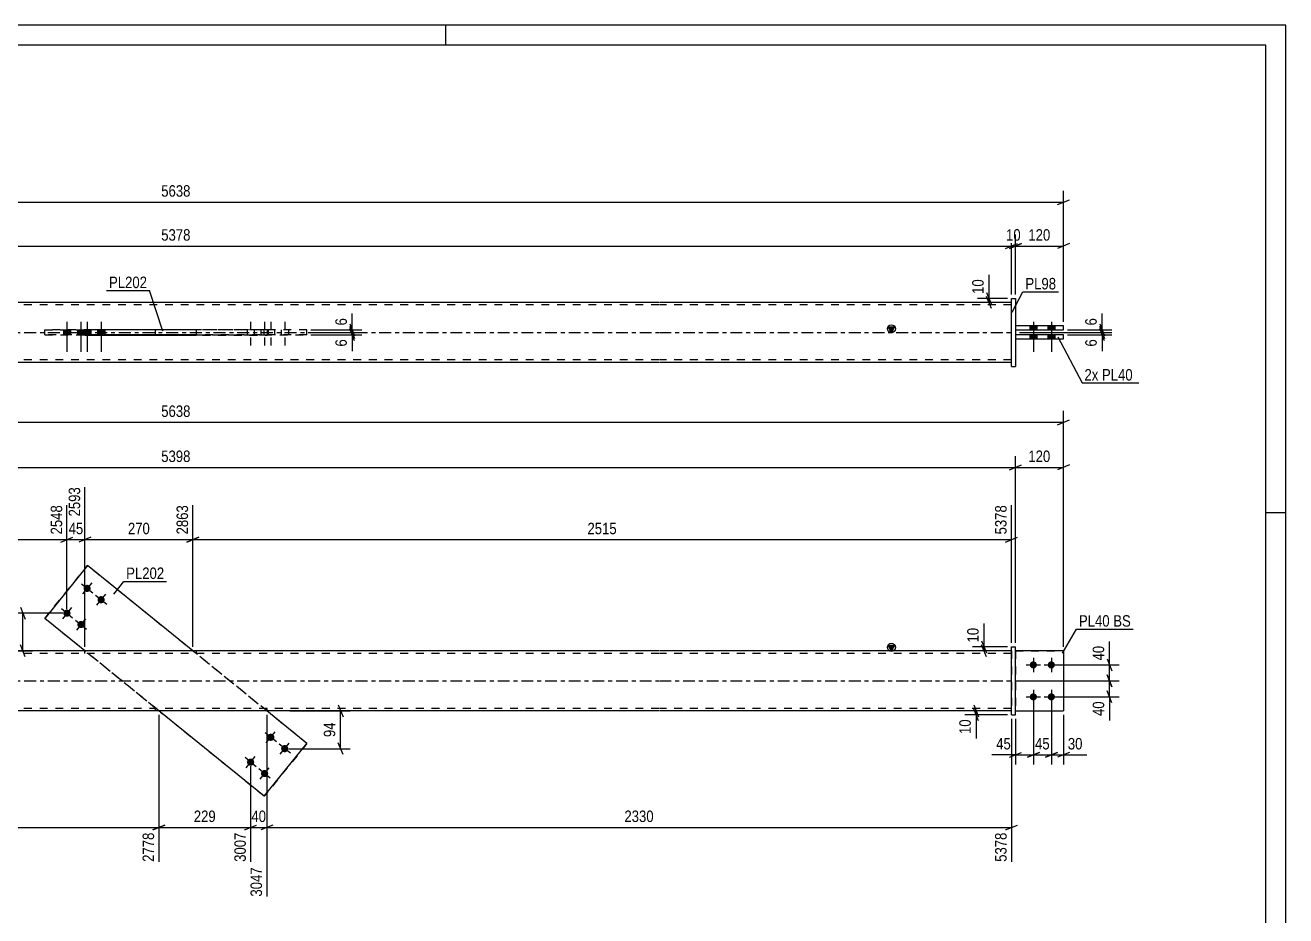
# Model space of a CAD drawing. Header units: millimetres. Extents: x 0 to 594, y 0 to 420.
# Drawn here: x 278.8 to 594, y 197.2 to 420 of the extents above; entities that cross this region are included whole.
import ezdxf

# ---------------------------------------------------------------- set-up
doc = ezdxf.new("R2010")
doc.units = ezdxf.units.MM
doc.linetypes.add('DXK_LINE_DOT2', pattern=[3.9198, 1.9599, -1.9599])
doc.linetypes.add('DXK_LINE_DOT3', pattern=[5.9187, 2.979, -0.9799, 0.9799, -0.9799])
doc.styles.add('Arial Narrow', font='ARIALN.TTF', dxfattribs={"height": 0.2})

# ---------------------------------------------------------------- blocks, each defined once
blk = doc.blocks.new('Unknown-580610934-1130')
at = {"color": 5, "linetype": 'Continuous'}
for p, q in [((594, 420), (0, 420)), ((384, 415), (384, 420)), ((594, 0), (594, 420)), ((589, 415), (5, 415)), ((589, 5), (589, 415)), ((594, 298), (589, 298))]:
    blk.add_line(p, q, dxfattribs=at)
blk = doc.blocks.new('Part-580610934-1695 - 1673')
at = {"color": 2, "linetype": 'Continuous'}
for p, q in [((538.39, 263.45), (526.39, 263.45)), ((538.39, 263.45), (538.39, 263.45)), ((538.39, 263.45), (538.39, 248.45)), ((526.39, 248.45), (538.39, 248.45))]:
    blk.add_line(p, q, dxfattribs=at)
at = {"color": 7, "linetype": 'DXK_LINE_DOT2'}
for p, q in [((526.39, 263.45), (538.39, 263.45)), ((526.39, 263.45), (526.39, 263.45)), ((526.39, 263.45), (526.39, 248.45)), ((526.39, 248.45), (538.39, 248.45))]:
    blk.add_line(p, q, dxfattribs=at)
blk = doc.blocks.new('Part-580610934-1700 - 1673')
at = {"linetype": 'Continuous'}
blk.add_hatch(color=2, dxfattribs=at).paths.add_polyline_path([(495.39, 263.45), (494.59, 264.85), (496.19, 264.85)])
at = {"color": 2, "linetype": 'Continuous'}
for p, q in [((495.39, 263.45), (494.59, 264.85)), ((494.59, 264.85), (496.19, 264.85)), ((496.19, 264.85), (495.39, 263.45)), ((437.29, 263.45), (195.73, 263.45)), ((525.39, 263.45), (437.39, 263.45)), ((437.29, 248.45), (195.73, 248.45)), ((525.39, 248.45), (437.39, 248.45))]:
    blk.add_line(p, q, dxfattribs=at)
at = {"color": 7, "linetype": 'DXK_LINE_DOT2'}
for p, q in [((437.29, 262.85), (195.73, 262.85)), ((293.68, 263.45), (293.68, 262.85)), ((321.59, 263.45), (321.59, 262.85)), ((525.39, 262.85), (437.39, 262.85)), ((525.39, 263.45), (525.39, 248.45)), ((437.29, 249.05), (195.73, 249.05)), ((311.42, 248.45), (311.42, 249.05)), ((339.34, 248.45), (339.34, 249.05)), ((525.39, 249.05), (437.39, 249.05))]:
    blk.add_line(p, q, dxfattribs=at)
at = {"color": 7, "linetype": 'DXK_LINE_DOT3'}
for p, q in [((195.73, 255.95), (437.29, 255.95)), ((437.39, 255.95), (525.39, 255.95))]:
    blk.add_line(p, q, dxfattribs=at)
at = {"color": 2, "linetype": 'Continuous'}
blk.add_circle((495.39, 264.35), 1, dxfattribs=at)
blk = doc.blocks.new('Part-580610934-1685 - 1673')
at = {"color": 2, "linetype": 'Continuous'}
for p, q in [((525.39, 264.45), (526.39, 264.45)), ((525.39, 247.45), (525.39, 264.45)), ((526.39, 247.45), (526.39, 264.45)), ((525.39, 247.45), (525.39, 247.45)), ((525.39, 247.45), (526.39, 247.45))]:
    blk.add_line(p, q, dxfattribs=at)
at = {"color": 7, "linetype": 'DXK_LINE_DOT2'}
for p, q in [((525.39, 264.45), (526.39, 264.45)), ((525.39, 247.45), (526.39, 247.45))]:
    blk.add_line(p, q, dxfattribs=at)
blk = doc.blocks.new('Part-580610934-1690 - 1673')
at = {"color": 7, "linetype": 'DXK_LINE_DOT2'}
for p, q in [((526.39, 263.45), (538.39, 263.45)), ((538.39, 263.45), (526.39, 263.45)), ((526.39, 263.45), (526.39, 263.45)), ((526.39, 263.45), (526.39, 248.45)), ((538.39, 263.45), (538.39, 263.45)), ((538.39, 263.45), (538.39, 248.45)), ((526.39, 248.45), (538.39, 248.45)), ((526.39, 248.45), (538.39, 248.45))]:
    blk.add_line(p, q, dxfattribs=at)
blk = doc.blocks.new('Bolt-580610934-1706 - 1673')
at = {"linetype": 'Continuous'}
for points in [[(294.89, 279.8), (295.02, 279.67), (295.12, 279.51), (295.19, 279.34), (295.22, 279.15), (295.21, 278.96), (295.16, 278.78), (295.08, 278.61), (294.96, 278.47), (294.81, 278.35), (294.64, 278.26), (294.46, 278.21), (294.27, 278.2), (294.09, 278.23), (293.91, 278.3), (293.76, 278.4), (293.62, 278.54), (293.52, 278.7), (293.45, 278.87), (293.42, 279.06), (293.43, 279.25), (293.48, 279.43), (293.57, 279.59), (293.69, 279.74), (293.83, 279.86), (294, 279.94), (294.18, 279.99), (294.37, 280), (294.56, 279.97), (294.73, 279.91)], [(298.38, 276.97), (298.52, 276.83), (298.62, 276.68), (298.69, 276.5), (298.72, 276.31), (298.71, 276.13), (298.66, 275.94), (298.57, 275.78), (298.45, 275.63), (298.31, 275.51), (298.14, 275.43), (297.96, 275.38), (297.77, 275.37), (297.58, 275.4), (297.41, 275.47), (297.25, 275.57), (297.12, 275.7), (297.01, 275.86), (296.95, 276.04), (296.92, 276.22), (296.93, 276.41), (296.98, 276.59), (297.06, 276.76), (297.18, 276.9), (297.33, 277.02), (297.49, 277.11), (297.68, 277.16), (297.86, 277.17), (298.05, 277.14), (298.23, 277.07)], [(289.85, 273.59), (289.98, 273.46), (290.08, 273.3), (290.15, 273.12), (290.18, 272.94), (290.17, 272.75), (290.12, 272.57), (290.04, 272.4), (289.92, 272.25), (289.77, 272.14), (289.6, 272.05), (289.42, 272), (289.23, 271.99), (289.05, 272.02), (288.87, 272.09), (288.71, 272.19), (288.58, 272.33), (288.48, 272.48), (288.41, 272.66), (288.38, 272.85), (288.39, 273.03), (288.44, 273.22), (288.53, 273.38), (288.65, 273.53), (288.79, 273.65), (288.96, 273.73), (289.14, 273.78), (289.33, 273.79), (289.51, 273.76), (289.69, 273.69)], [(293.34, 270.75), (293.48, 270.62), (293.58, 270.46), (293.64, 270.29), (293.67, 270.1), (293.66, 269.91), (293.62, 269.73), (293.53, 269.57), (293.41, 269.42), (293.26, 269.3), (293.1, 269.22), (292.91, 269.17), (292.73, 269.16), (292.54, 269.19), (292.37, 269.25), (292.21, 269.36), (292.08, 269.49), (291.97, 269.65), (291.91, 269.82), (291.88, 270.01), (291.89, 270.2), (291.94, 270.38), (292.02, 270.55), (292.14, 270.69), (292.29, 270.81), (292.45, 270.9), (292.64, 270.95), (292.82, 270.95), (293.01, 270.93), (293.18, 270.86)]]:
    blk.add_hatch(color=1, dxfattribs=at).paths.add_polyline_path(points)
at = {"color": 1, "linetype": 'Continuous'}
for p, q in [((295.46, 280.5), (293.19, 277.71)), ((292.92, 280.24), (295.72, 277.97)), ((296.42, 277.4), (299.21, 275.13)), ((298.95, 277.67), (296.68, 274.87)), ((290.42, 274.29), (288.15, 271.49)), ((287.88, 274.03), (290.68, 271.76)), ((291.38, 271.19), (294.17, 268.92)), ((293.91, 271.45), (291.64, 268.66))]:
    blk.add_line(p, q, dxfattribs=at)
blk = doc.blocks.new('Bolt-580610934-1707 - 1673')
at = {"linetype": 'Continuous'}
for points in [[(339.67, 241.14), (339.54, 241.27), (339.44, 241.43), (339.37, 241.61), (339.34, 241.79), (339.35, 241.98), (339.4, 242.16), (339.48, 242.33), (339.6, 242.48), (339.75, 242.59), (339.92, 242.68), (340.1, 242.73), (340.29, 242.74), (340.47, 242.71), (340.65, 242.64), (340.81, 242.54), (340.94, 242.41), (341.04, 242.25), (341.11, 242.07), (341.14, 241.89), (341.13, 241.7), (341.08, 241.52), (340.99, 241.35), (340.87, 241.2), (340.73, 241.08), (340.56, 241), (340.38, 240.95), (340.19, 240.94), (340, 240.97), (339.83, 241.04)], [(343.17, 238.3), (343.03, 238.44), (342.93, 238.6), (342.86, 238.77), (342.83, 238.96), (342.84, 239.15), (342.89, 239.33), (342.98, 239.49), (343.1, 239.64), (343.24, 239.76), (343.41, 239.84), (343.59, 239.89), (343.78, 239.9), (343.97, 239.87), (344.14, 239.81), (344.3, 239.7), (344.43, 239.57), (344.53, 239.41), (344.6, 239.24), (344.63, 239.05), (344.62, 238.86), (344.57, 238.68), (344.49, 238.51), (344.37, 238.37), (344.22, 238.25), (344.05, 238.16), (343.87, 238.11), (343.68, 238.1), (343.5, 238.13), (343.32, 238.2)], [(334.63, 234.93), (334.5, 235.06), (334.39, 235.22), (334.33, 235.4), (334.3, 235.58), (334.31, 235.77), (334.36, 235.95), (334.44, 236.12), (334.56, 236.26), (334.71, 236.38), (334.88, 236.47), (335.06, 236.52), (335.25, 236.53), (335.43, 236.5), (335.61, 236.43), (335.76, 236.33), (335.9, 236.19), (336, 236.04), (336.07, 235.86), (336.1, 235.67), (336.09, 235.49), (336.04, 235.3), (335.95, 235.14), (335.83, 234.99), (335.69, 234.87), (335.52, 234.79), (335.34, 234.74), (335.15, 234.73), (334.96, 234.76), (334.79, 234.83)], [(338.12, 232.09), (337.99, 232.23), (337.89, 232.38), (337.82, 232.56), (337.79, 232.75), (337.8, 232.93), (337.85, 233.12), (337.94, 233.28), (338.06, 233.43), (338.2, 233.55), (338.37, 233.63), (338.55, 233.68), (338.74, 233.69), (338.93, 233.66), (339.1, 233.59), (339.26, 233.49), (339.39, 233.36), (339.49, 233.2), (339.56, 233.02), (339.59, 232.84), (339.58, 232.65), (339.53, 232.47), (339.45, 232.3), (339.33, 232.15), (339.18, 232.04), (339.01, 231.95), (338.83, 231.9), (338.64, 231.89), (338.46, 231.92), (338.28, 231.99)]]:
    blk.add_hatch(color=1, dxfattribs=at).paths.add_polyline_path(points)
at = {"color": 1, "linetype": 'Continuous'}
for p, q in [((341.64, 240.71), (338.84, 242.97)), ((339.1, 240.44), (341.37, 243.24)), ((345.13, 237.87), (342.33, 240.14)), ((342.6, 237.61), (344.87, 240.4)), ((336.59, 234.49), (333.8, 236.76)), ((334.06, 234.23), (336.33, 237.03)), ((340.09, 231.66), (337.29, 233.93)), ((337.56, 231.39), (339.83, 234.19))]:
    blk.add_line(p, q, dxfattribs=at)
blk = doc.blocks.new('Bolt-580610934-1710 - 1673')
at = {"linetype": 'Continuous'}
for points in [[(530.89, 260.85), (531.07, 260.83), (531.25, 260.77), (531.41, 260.68), (531.55, 260.55), (531.67, 260.4), (531.74, 260.23), (531.78, 260.04), (531.78, 259.85), (531.74, 259.67), (531.67, 259.5), (531.55, 259.35), (531.41, 259.22), (531.25, 259.13), (531.07, 259.07), (530.89, 259.05), (530.7, 259.07), (530.52, 259.13), (530.36, 259.22), (530.22, 259.35), (530.11, 259.5), (530.03, 259.67), (529.99, 259.85), (529.99, 260.04), (530.03, 260.23), (530.11, 260.4), (530.22, 260.55), (530.36, 260.68), (530.52, 260.77), (530.7, 260.83)], [(535.39, 260.85), (535.57, 260.83), (535.75, 260.77), (535.91, 260.68), (536.05, 260.55), (536.17, 260.4), (536.24, 260.23), (536.28, 260.04), (536.28, 259.85), (536.24, 259.67), (536.17, 259.5), (536.05, 259.35), (535.91, 259.22), (535.75, 259.13), (535.57, 259.07), (535.39, 259.05), (535.2, 259.07), (535.02, 259.13), (534.86, 259.22), (534.72, 259.35), (534.61, 259.5), (534.53, 259.67), (534.49, 259.85), (534.49, 260.04), (534.53, 260.23), (534.61, 260.4), (534.72, 260.55), (534.86, 260.68), (535.02, 260.77), (535.2, 260.83)], [(530.89, 252.85), (531.07, 252.83), (531.25, 252.77), (531.41, 252.68), (531.55, 252.55), (531.67, 252.4), (531.74, 252.23), (531.78, 252.04), (531.78, 251.85), (531.74, 251.67), (531.67, 251.5), (531.55, 251.35), (531.41, 251.22), (531.25, 251.13), (531.07, 251.07), (530.89, 251.05), (530.7, 251.07), (530.52, 251.13), (530.36, 251.22), (530.22, 251.35), (530.11, 251.5), (530.03, 251.67), (529.99, 251.85), (529.99, 252.04), (530.03, 252.23), (530.11, 252.4), (530.22, 252.55), (530.36, 252.68), (530.52, 252.77), (530.7, 252.83)], [(535.39, 252.85), (535.57, 252.83), (535.75, 252.77), (535.91, 252.68), (536.05, 252.55), (536.17, 252.4), (536.24, 252.23), (536.28, 252.04), (536.28, 251.85), (536.24, 251.67), (536.17, 251.5), (536.05, 251.35), (535.91, 251.22), (535.75, 251.13), (535.57, 251.07), (535.39, 251.05), (535.2, 251.07), (535.02, 251.13), (534.86, 251.22), (534.72, 251.35), (534.61, 251.5), (534.53, 251.67), (534.49, 251.85), (534.49, 252.04), (534.53, 252.23), (534.61, 252.4), (534.72, 252.55), (534.86, 252.68), (535.02, 252.77), (535.2, 252.83)]]:
    blk.add_hatch(color=1, dxfattribs=at).paths.add_polyline_path(points)
at = {"color": 1, "linetype": 'Continuous'}
for p, q in [((530.89, 261.75), (530.89, 258.15)), ((535.39, 261.75), (535.39, 258.15)), ((529.09, 259.95), (532.69, 259.95)), ((533.59, 259.95), (537.19, 259.95)), ((530.89, 253.75), (530.89, 250.15)), ((535.39, 253.75), (535.39, 250.15)), ((529.09, 251.95), (532.69, 251.95)), ((533.59, 251.95), (537.19, 251.95))]:
    blk.add_line(p, q, dxfattribs=at)
blk = doc.blocks.new('Part-580610934-1715 - 1673')
at = {"color": 2, "linetype": 'Continuous'}
for p, q in [((294.44, 284.8), (283.73, 271.6)), ((294.44, 284.8), (294.44, 284.8)), ((320.75, 263.45), (294.44, 284.8)), ((293.78, 263.45), (283.73, 271.6)), ((283.73, 271.6), (283.73, 271.6)), ((338.57, 227.09), (312.26, 248.45)), ((349.29, 240.29), (339.24, 248.45)), ((338.57, 227.09), (349.29, 240.29)), ((349.29, 240.29), (349.29, 240.29)), ((338.57, 227.09), (338.57, 227.09))]:
    blk.add_line(p, q, dxfattribs=at)
at = {"color": 7, "linetype": 'DXK_LINE_DOT2'}
for p, q in [((283.73, 271.6), (294.44, 284.8)), ((349.29, 240.29), (294.44, 284.8)), ((338.57, 227.09), (283.73, 271.6)), ((312.26, 248.45), (293.78, 263.45)), ((339.24, 248.45), (320.75, 263.45)), ((349.29, 240.29), (338.57, 227.09))]:
    blk.add_line(p, q, dxfattribs=at)
blk = doc.blocks.new('Bolt-580610934-1435 - 1367')
at = {"color": 1, "linetype": 'DXK_LINE_DOT2'}
for p, q in [((334.3, 343.75), (334.3, 342.55)), ((335.2, 345.75), (335.2, 338.25)), ((336.1, 343.75), (336.1, 342.55)), ((337.79, 343.75), (337.79, 342.55)), ((338.69, 345.75), (338.69, 338.25)), ((339.34, 343.75), (339.34, 342.55)), ((339.59, 343.75), (339.59, 342.55)), ((340.24, 345.75), (340.24, 338.25)), ((341.14, 343.75), (341.14, 342.55)), ((342.83, 343.75), (342.83, 342.55)), ((343.73, 345.75), (343.73, 338.25)), ((344.63, 343.75), (344.63, 342.55))]:
    blk.add_line(p, q, dxfattribs=at)
blk = doc.blocks.new('Bolt-580610934-1371 - 1367')
at = {"linetype": 'Continuous'}
for points in [[(531.79, 344.75), (529.99, 344.75), (529.99, 343.75), (531.79, 343.75)], [(531.79, 344.75), (529.99, 344.75), (529.99, 343.75), (531.79, 343.75)], [(536.29, 344.75), (534.49, 344.75), (534.49, 343.75), (536.29, 343.75)], [(536.29, 344.75), (534.49, 344.75), (534.49, 343.75), (536.29, 343.75)], [(531.79, 342.55), (529.99, 342.55), (529.99, 341.55), (531.79, 341.55)], [(531.79, 342.55), (529.99, 342.55), (529.99, 341.55), (531.79, 341.55)], [(536.29, 342.55), (534.49, 342.55), (534.49, 341.55), (536.29, 341.55)], [(536.29, 342.55), (534.49, 342.55), (534.49, 341.55), (536.29, 341.55)]]:
    blk.add_hatch(color=1, dxfattribs=at).paths.add_polyline_path(points)
at = {"color": 1, "linetype": 'Continuous'}
for p, q in [((529.99, 344.75), (529.99, 343.75)), ((529.99, 344.75), (529.99, 343.75)), ((530.89, 345.75), (530.89, 338.25)), ((530.89, 345.75), (530.89, 338.25)), ((531.79, 344.75), (531.79, 343.75)), ((531.79, 344.75), (531.79, 343.75)), ((534.49, 344.75), (534.49, 343.75)), ((534.49, 344.75), (534.49, 343.75)), ((535.39, 345.75), (535.39, 338.25)), ((535.39, 345.75), (535.39, 338.25)), ((536.29, 344.75), (536.29, 343.75)), ((536.29, 344.75), (536.29, 343.75)), ((529.99, 342.55), (529.99, 341.55)), ((529.99, 342.55), (529.99, 341.55)), ((531.79, 342.55), (531.79, 341.55)), ((531.79, 342.55), (531.79, 341.55)), ((534.49, 342.55), (534.49, 341.55)), ((534.49, 342.55), (534.49, 341.55)), ((536.29, 342.55), (536.29, 341.55)), ((536.29, 342.55), (536.29, 341.55))]:
    blk.add_line(p, q, dxfattribs=at)
blk = doc.blocks.new('Part-580610934-1456 - 1367')
at = {"linetype": 'Continuous'}
blk.add_hatch(color=2, dxfattribs=at).paths.add_polyline_path([(495.39, 343.15), (494.59, 344.55), (496.19, 344.55)])
at = {"color": 2, "linetype": 'Continuous'}
for p, q in [((437.29, 350.65), (195.73, 350.65)), ((525.39, 350.65), (437.39, 350.65)), ((293.68, 343.76), (293.68, 343.85)), ((293.68, 343.85), (293.68, 343.85)), ((293.68, 343.85), (321.59, 343.85)), ((311.42, 343.85), (311.42, 343.75)), ((321.59, 343.85), (321.59, 342.45)), ((495.39, 343.15), (494.59, 344.55)), ((494.59, 344.55), (496.19, 344.55)), ((496.19, 344.55), (495.39, 343.15)), ((293.68, 342.45), (293.68, 342.56)), ((293.68, 342.45), (321.59, 342.45)), ((311.42, 342.45), (311.42, 342.55)), ((437.29, 335.65), (195.73, 335.65)), ((525.39, 335.65), (437.39, 335.65))]:
    blk.add_line(p, q, dxfattribs=at)
at = {"color": 7, "linetype": 'DXK_LINE_DOT2'}
for p, q in [((437.29, 350.05), (195.73, 350.05)), ((525.39, 350.05), (437.39, 350.05)), ((525.39, 335.65), (525.39, 350.65)), ((293.68, 342.56), (293.68, 343.85)), ((293.68, 343.85), (321.59, 343.85)), ((311.42, 343.85), (339.34, 343.85)), ((311.42, 343.85), (311.42, 343.85)), ((311.42, 343.85), (339.34, 343.85)), ((311.42, 343.75), (311.42, 343.85)), ((311.42, 342.55), (311.42, 343.75)), ((339.34, 343.85), (339.34, 342.45)), ((293.68, 342.45), (321.59, 342.45)), ((311.42, 342.45), (311.42, 342.45)), ((311.42, 342.45), (311.42, 342.45)), ((339.34, 342.45), (311.42, 342.45)), ((311.42, 342.45), (339.34, 342.45)), ((437.29, 336.25), (195.73, 336.25)), ((525.39, 336.25), (437.39, 336.25))]:
    blk.add_line(p, q, dxfattribs=at)
at = {"color": 7, "linetype": 'DXK_LINE_DOT3'}
for p, q in [((195.73, 343.15), (437.29, 343.15)), ((437.39, 343.15), (525.39, 343.15))]:
    blk.add_line(p, q, dxfattribs=at)
at = {"color": 2, "linetype": 'Continuous'}
blk.add_circle((495.39, 344.05), 1, dxfattribs=at)
blk = doc.blocks.new('Part-580610934-1461 - 1367')
at = {"color": 2, "linetype": 'Continuous'}
for p, q in [((538.39, 342.55), (526.39, 342.55)), ((526.39, 341.55), (538.39, 341.55)), ((538.39, 341.55), (538.39, 342.55))]:
    blk.add_line(p, q, dxfattribs=at)
at = {"color": 7, "linetype": 'DXK_LINE_DOT2'}
for p, q in [((526.39, 342.55), (526.39, 341.55)), ((538.39, 342.55), (526.39, 342.55)), ((526.39, 341.55), (538.39, 341.55))]:
    blk.add_line(p, q, dxfattribs=at)
blk = doc.blocks.new('Part-580610934-1397 - 1367')
at = {"color": 7, "linetype": 'DXK_LINE_DOT2'}
for p, q in [((283.73, 343.75), (294.44, 343.76)), ((338.57, 343.75), (283.73, 343.75)), ((349.29, 343.75), (321.59, 343.75)), ((338.57, 342.55), (338.57, 343.75)), ((349.29, 343.75), (338.57, 343.75)), ((349.29, 342.55), (349.29, 343.75)), ((294.44, 342.56), (283.73, 342.55)), ((283.73, 342.55), (338.57, 342.55)), ((349.29, 342.55), (321.59, 342.55)), ((338.57, 342.55), (349.29, 342.55))]:
    blk.add_line(p, q, dxfattribs=at)
at = {"color": 2, "linetype": 'Continuous'}
for p, q in [((283.73, 342.55), (283.73, 343.75)), ((294.44, 342.56), (294.44, 343.76)), ((321.59, 343.75), (294.44, 343.76)), ((321.59, 342.55), (294.44, 342.56))]:
    blk.add_line(p, q, dxfattribs=at)
blk = doc.blocks.new('Part-580610934-1433 - 1367')
at = {"color": 2, "linetype": 'Continuous'}
for p, q in [((525.39, 351.65), (525.39, 351.65)), ((525.39, 334.65), (525.39, 351.65)), ((525.39, 351.65), (526.39, 351.65)), ((526.39, 351.65), (526.39, 351.65)), ((526.39, 351.65), (526.39, 334.65)), ((525.39, 334.65), (526.39, 334.65)), ((525.39, 334.65), (525.39, 334.65)), ((526.39, 334.65), (526.39, 334.65))]:
    blk.add_line(p, q, dxfattribs=at)
at = {"color": 7, "linetype": 'DXK_LINE_DOT2'}
for p, q in [((525.39, 351.65), (526.39, 351.65)), ((525.39, 334.65), (526.39, 334.65)), ((526.39, 334.65), (526.39, 334.65))]:
    blk.add_line(p, q, dxfattribs=at)
blk = doc.blocks.new('Bolt-580610934-1436 - 1367')
at = {"linetype": 'Continuous'}
for points in [[(290.18, 343.75), (288.38, 343.75), (288.38, 342.55), (290.18, 342.55)], [(293.68, 343.75), (291.88, 343.75), (291.88, 342.55), (293.68, 342.55)], [(295.22, 343.75), (293.42, 343.75), (293.42, 342.55), (295.22, 342.55)], [(298.72, 343.75), (296.92, 343.75), (296.92, 342.55), (298.72, 342.55)]]:
    blk.add_hatch(color=1, dxfattribs=at).paths.add_polyline_path(points)
at = {"color": 1, "linetype": 'Continuous'}
for p, q in [((288.38, 343.75), (288.38, 342.55)), ((289.28, 345.75), (289.28, 338.25)), ((290.18, 343.75), (290.18, 342.55)), ((291.88, 343.75), (291.88, 342.55)), ((292.78, 345.75), (292.78, 338.25)), ((293.42, 343.75), (293.42, 342.55)), ((293.68, 343.75), (293.68, 342.55)), ((294.32, 345.76), (294.32, 338.26)), ((295.22, 343.75), (295.22, 342.55)), ((296.92, 343.75), (296.92, 342.55)), ((297.82, 345.76), (297.82, 338.26)), ((298.72, 343.75), (298.72, 342.55))]:
    blk.add_line(p, q, dxfattribs=at)
blk = doc.blocks.new('Part-580610934-1466 - 1367')
at = {"color": 2, "linetype": 'Continuous'}
for p, q in [((538.39, 344.75), (526.39, 344.75)), ((526.39, 343.75), (538.39, 343.75)), ((538.39, 343.75), (538.39, 344.75))]:
    blk.add_line(p, q, dxfattribs=at)
at = {"color": 7, "linetype": 'DXK_LINE_DOT2'}
for p, q in [((526.39, 344.75), (526.39, 343.75)), ((538.39, 344.75), (526.39, 344.75)), ((526.39, 343.75), (538.39, 343.75))]:
    blk.add_line(p, q, dxfattribs=at)
blk = doc.blocks.new('StraightDimension-580610934-1850 - 1673')
at = {"color": 7, "linetype": 'Continuous'}
for p, q in [((339.24, 247.45), (339.24, 201.99)), ((335.2, 234.63), (335.2, 210.69)), ((333.7, 218.7), (336.7, 219.9)), ((335.2, 219.3), (339.24, 219.3)), ((340.74, 219.9), (337.74, 218.7))]:
    blk.add_line(p, q, dxfattribs=at)
at = {"color": 0}
blk.add_wipeout([(339.64, 220.05), (339.64, 224.25), (334.79, 224.25), (334.79, 220.05)], dxfattribs=at)
at = {"color": 0, "linetype": 'Continuous'}
blk.add_wipeout([(338.64, 209.9), (334.44, 209.9), (334.44, 201.39), (338.64, 201.39)], dxfattribs=at)
at = {"color": 3, "style": 'Arial Narrow'}
blk.add_text('40', height=2.863, dxfattribs=at).set_placement((335.39, 220.65))
at = {"color": 3, "linetype": 'Continuous', "style": 'Arial Narrow'}
blk.add_text('3047', height=2.863, rotation=90.0002, dxfattribs=at).set_placement((338.04, 201.99))
blk = doc.blocks.new('StraightDimension-580610934-1936 - 1673')
at = {"color": 7, "linetype": 'Continuous'}
for p, q in [((515.99, 249.95), (517.19, 246.95)), ((524.39, 248.45), (513.74, 248.45)), ((524.39, 247.45), (513.74, 247.45)), ((517.19, 245.95), (515.99, 248.95)), ((516.59, 247.45), (516.59, 248.45))]:
    blk.add_line(p, q, dxfattribs=at)
at = {"color": 0}
blk.add_wipeout([(515.84, 246.92), (511.64, 246.92), (511.64, 242.07), (515.84, 242.07)], dxfattribs=at)
at = {"color": 7, "linetype": 'Continuous'}
blk.add_line((516.59, 247.45), (516.59, 241.54), dxfattribs=at)
blk.add_line((516.59, 247.45), (516.59, 241.54), dxfattribs=at)
at = {"color": 3, "style": 'Arial Narrow'}
blk.add_text('10', height=2.863, rotation=90.0002, dxfattribs=at).set_placement((515.24, 242.67))
blk = doc.blocks.new('StraightDimension-580610934-1792 - 1673')
at = {"color": 7, "linetype": 'Continuous'}
for p, q in [((293.78, 264.45), (293.78, 304.41)), ((289.28, 273.89), (289.28, 299.91)), ((287.78, 290.7), (290.78, 291.9)), ((289.28, 291.3), (293.78, 291.3)), ((295.28, 291.9), (292.28, 290.7))]:
    blk.add_line(p, q, dxfattribs=at)
at = {"color": 0}
blk.add_wipeout([(293.96, 292.05), (293.96, 296.25), (289.1, 296.25), (289.1, 292.05)], dxfattribs=at)
at = {"color": 0, "linetype": 'Continuous'}
blk.add_wipeout([(293.18, 305.01), (288.98, 305.01), (288.98, 296.5), (293.18, 296.5)], dxfattribs=at)
at = {"color": 3, "linetype": 'Continuous', "style": 'Arial Narrow'}
blk.add_text('2593', height=2.863, rotation=90.0002, dxfattribs=at).set_placement((292.58, 297.1))
at = {"color": 3, "style": 'Arial Narrow'}
blk.add_text('45', height=2.863, dxfattribs=at).set_placement((289.7, 292.65))
blk = doc.blocks.new('StraightDimension-580610934-1955 - 1673')
at = {"color": 7, "linetype": 'Continuous'}
for p, q in [((530.89, 250.95), (530.89, 235.06)), ((535.39, 250.95), (535.39, 235.06)), ((529.39, 236.86), (532.39, 238.06)), ((530.89, 237.46), (535.39, 237.46)), ((536.89, 238.06), (533.89, 236.86))]:
    blk.add_line(p, q, dxfattribs=at)
at = {"color": 0}
blk.add_wipeout([(535.56, 238.21), (535.56, 242.41), (530.71, 242.41), (530.71, 238.21)], dxfattribs=at)
at = {"color": 3, "style": 'Arial Narrow'}
blk.add_text('45', height=2.863, dxfattribs=at).set_placement((531.31, 238.81))
blk = doc.blocks.new('StraightDimension-580610934-1806 - 1673')
at = {"color": 7, "linetype": 'Continuous'}
for p, q in [((289.28, 273.89), (289.28, 299.91)), ((107.63, 265.45), (107.63, 294.43)), ((109.13, 291.9), (106.13, 290.7)), ((107.63, 291.3), (289.28, 291.3)), ((287.78, 290.7), (290.78, 291.9))]:
    blk.add_line(p, q, dxfattribs=at)
at = {"color": 0, "linetype": 'Continuous'}
for points in [[(288.68, 300.51), (284.48, 300.51), (284.48, 292), (288.68, 292)], [(107.03, 295.03), (102.83, 295.03), (102.83, 292), (107.03, 292)]]:
    blk.add_wipeout(points, dxfattribs=at)
at = {"color": 0}
blk.add_wipeout([(202.71, 292.05), (202.71, 296.25), (194.2, 296.25), (194.2, 292.05)], dxfattribs=at)
at = {"color": 3, "linetype": 'Continuous', "style": 'Arial Narrow'}
for s, height, p in [('2548', 2.863, (288.08, 292.6)), ('0', 2.86, (106.43, 292.6))]:
    blk.add_text(s, height=height, rotation=90.0002, dxfattribs=at).set_placement(p)
at = {"color": 3, "style": 'Arial Narrow'}
blk.add_text('2548', height=2.863, dxfattribs=at).set_placement((194.8, 292.65))
blk = doc.blocks.new('StraightDimension-580610934-2017 - 1673')
at = {"color": 7, "linetype": 'Continuous'}
for p, q in [((526.39, 255.95), (552.35, 255.95)), ((549.35, 257.45), (550.55, 254.45)), ((549.95, 251.95), (549.95, 255.95)), ((550.55, 250.45), (549.35, 253.45)), ((536.39, 251.95), (552.35, 251.95))]:
    blk.add_line(p, q, dxfattribs=at)
at = {"color": 0}
blk.add_wipeout([(549.2, 251.42), (545, 251.42), (545, 246.57), (549.2, 246.57)], dxfattribs=at)
at = {"color": 7, "linetype": 'Continuous'}
blk.add_line((549.95, 251.95), (549.95, 246.04), dxfattribs=at)
blk.add_line((549.95, 251.95), (549.95, 246.04), dxfattribs=at)
at = {"color": 3, "style": 'Arial Narrow'}
blk.add_text('40', height=2.863, rotation=90.0002, dxfattribs=at).set_placement((548.6, 247.17))
blk = doc.blocks.new('StraightDimension-580610934-2031 - 1673')
at = {"color": 7, "linetype": 'Continuous'}
for p, q in [((517.96, 265.95), (519.16, 262.95)), ((519.16, 261.95), (517.96, 264.95)), ((524.39, 264.45), (515.71, 264.45)), ((524.39, 263.45), (515.71, 263.45)), ((518.56, 263.45), (518.56, 264.45))]:
    blk.add_line(p, q, dxfattribs=at)
at = {"color": 0}
blk.add_wipeout([(517.81, 269.83), (513.61, 269.83), (513.61, 264.97), (517.81, 264.97)], dxfattribs=at)
at = {"color": 7, "linetype": 'Continuous'}
blk.add_line((518.56, 264.45), (518.56, 270.35), dxfattribs=at)
blk.add_line((518.56, 264.45), (518.56, 270.35), dxfattribs=at)
at = {"color": 3, "style": 'Arial Narrow'}
blk.add_text('10', height=2.863, rotation=90.0002, dxfattribs=at).set_placement((517.21, 265.57))
blk = doc.blocks.new('StraightDimension-580610934-1760 - 1673')
at = {"color": 7, "linetype": 'Continuous'}
for p, q in [((320.75, 264.45), (320.75, 299.91)), ((525.39, 265.45), (525.39, 299.91)), ((322.25, 291.9), (319.25, 290.7)), ((320.75, 291.3), (525.39, 291.3)), ((523.89, 290.7), (526.89, 291.9))]:
    blk.add_line(p, q, dxfattribs=at)
at = {"color": 0, "linetype": 'Continuous'}
blk.add_wipeout([(524.79, 300.51), (520.59, 300.51), (520.59, 292), (524.79, 292)], dxfattribs=at)
at = {"color": 0}
blk.add_wipeout([(427.33, 292.05), (427.33, 296.25), (418.81, 296.25), (418.81, 292.05)], dxfattribs=at)
at = {"color": 3, "linetype": 'Continuous', "style": 'Arial Narrow'}
blk.add_text('5378', height=2.863, rotation=90.0002, dxfattribs=at).set_placement((524.19, 292.6))
at = {"color": 3, "style": 'Arial Narrow'}
blk.add_text('2515', height=2.863, dxfattribs=at).set_placement((419.41, 292.65))
blk = doc.blocks.new('StraightDimension-580610934-2050 - 1673')
at = {"color": 7, "linetype": 'Continuous'}
for p, q in [((526.39, 265.45), (526.39, 312.22)), ((106.63, 309.37), (526.39, 309.37)), ((524.89, 308.77), (527.89, 309.97))]:
    blk.add_line(p, q, dxfattribs=at)
at = {"color": 0}
blk.add_wipeout([(320.76, 310.12), (320.76, 314.32), (312.25, 314.32), (312.25, 310.12)], dxfattribs=at)
at = {"color": 3, "style": 'Arial Narrow'}
blk.add_text('5398', height=2.863, dxfattribs=at).set_placement((312.85, 310.72))
blk = doc.blocks.new('StraightDimension-580610934-1772 - 1673')
at = {"color": 7, "linetype": 'Continuous'}
for p, q in [((293.78, 264.45), (293.78, 304.41)), ((320.75, 264.45), (320.75, 299.91)), ((295.28, 291.9), (292.28, 290.7)), ((293.78, 291.3), (320.75, 291.3)), ((319.25, 290.7), (322.25, 291.9))]:
    blk.add_line(p, q, dxfattribs=at)
at = {"color": 0, "linetype": 'Continuous'}
blk.add_wipeout([(320.15, 300.51), (315.95, 300.51), (315.95, 292), (320.15, 292)], dxfattribs=at)
at = {"color": 0}
blk.add_wipeout([(310.61, 292.05), (310.61, 296.25), (303.92, 296.25), (303.92, 292.05)], dxfattribs=at)
at = {"color": 3, "linetype": 'Continuous', "style": 'Arial Narrow'}
blk.add_text('2863', height=2.863, rotation=90.0002, dxfattribs=at).set_placement((319.55, 292.6))
at = {"color": 3, "style": 'Arial Narrow'}
blk.add_text('270', height=2.863, dxfattribs=at).set_placement((304.52, 292.65))
blk = doc.blocks.new('StraightDimension-580610934-2040 - 1673')
at = {"color": 7, "linetype": 'Continuous'}
for p, q in [((526.39, 265.45), (526.39, 312.22)), ((538.39, 264.45), (538.39, 312.22)), ((524.89, 308.77), (527.89, 309.97)), ((526.39, 309.37), (538.39, 309.37)), ((539.89, 309.97), (536.89, 308.77))]:
    blk.add_line(p, q, dxfattribs=at)
at = {"color": 0}
blk.add_wipeout([(535.73, 310.12), (535.73, 314.32), (529.04, 314.32), (529.04, 310.12)], dxfattribs=at)
at = {"color": 3, "style": 'Arial Narrow'}
blk.add_text('120', height=2.863, dxfattribs=at).set_placement((529.64, 310.72))
blk = doc.blocks.new('StraightDimension-580610934-1735 - 1673')
at = {"color": 7, "linetype": 'Continuous'}
for p, q in [((277.65, 274.39), (278.85, 271.39)), ((288.28, 272.89), (275.4, 272.89)), ((278.25, 263.45), (278.25, 272.89)), ((278.85, 261.95), (277.65, 264.95)), ((196.72, 263.45), (280.65, 263.45))]:
    blk.add_line(p, q, dxfattribs=at)
at = {"color": 0}
blk.add_wipeout([(277.5, 270.6), (273.3, 270.6), (273.3, 265.74), (277.5, 265.74)], dxfattribs=at)
at = {"color": 3, "style": 'Arial Narrow'}
blk.add_text('94', height=2.863, rotation=90.0002, dxfattribs=at).set_placement((276.9, 266.34))
blk = doc.blocks.new('StraightDimension-580610934-1945 - 1673')
at = {"color": 7, "linetype": 'Continuous'}
for p, q in [((530.89, 250.95), (530.89, 235.06)), ((526.39, 246.45), (526.39, 235.06)), ((524.89, 236.86), (527.89, 238.06)), ((526.39, 237.46), (530.89, 237.46)), ((532.39, 238.06), (529.39, 236.86))]:
    blk.add_line(p, q, dxfattribs=at)
at = {"color": 0}
blk.add_wipeout([(525.86, 238.21), (525.86, 242.41), (521, 242.41), (521, 238.21)], dxfattribs=at)
at = {"color": 7, "linetype": 'Continuous'}
blk.add_line((526.39, 237.46), (520.48, 237.46), dxfattribs=at)
blk.add_line((526.39, 237.46), (520.48, 237.46), dxfattribs=at)
at = {"color": 3, "style": 'Arial Narrow'}
blk.add_text('45', height=2.863, dxfattribs=at).set_placement((521.6, 238.81))
blk = doc.blocks.new('StraightDimension-580610934-1746 - 1673')
at = {"color": 7, "linetype": 'Continuous'}
for p, q in [((538.39, 264.45), (538.39, 323.5)), ((94.63, 320.65), (538.39, 320.65)), ((536.89, 320.05), (539.89, 321.25))]:
    blk.add_line(p, q, dxfattribs=at)
at = {"color": 0}
blk.add_wipeout([(320.76, 321.4), (320.76, 325.6), (312.25, 325.6), (312.25, 321.4)], dxfattribs=at)
at = {"color": 3, "style": 'Arial Narrow'}
blk.add_text('5638', height=2.863, dxfattribs=at).set_placement((312.85, 322))
blk = doc.blocks.new('StraightDimension-580610934-1838 - 1673')
at = {"color": 7, "linetype": 'Continuous'}
for p, q in [((339.24, 247.45), (339.24, 201.99)), ((525.39, 246.45), (525.39, 210.69)), ((340.74, 219.9), (337.74, 218.7)), ((339.24, 219.3), (525.39, 219.3)), ((523.89, 218.7), (526.89, 219.9))]:
    blk.add_line(p, q, dxfattribs=at)
at = {"color": 0}
blk.add_wipeout([(436.57, 220.05), (436.57, 224.25), (428.05, 224.25), (428.05, 220.05)], dxfattribs=at)
at = {"color": 0, "linetype": 'Continuous'}
blk.add_wipeout([(524.79, 218.6), (520.59, 218.6), (520.59, 210.09), (524.79, 210.09)], dxfattribs=at)
at = {"color": 3, "style": 'Arial Narrow'}
blk.add_text('2330', height=2.863, dxfattribs=at).set_placement((428.65, 220.65))
at = {"color": 3, "linetype": 'Continuous', "style": 'Arial Narrow'}
blk.add_text('5378', height=2.863, rotation=90.0002, dxfattribs=at).set_placement((524.19, 210.69))
blk = doc.blocks.new('StraightDimension-580610934-1864 - 1673')
at = {"color": 7, "linetype": 'Continuous'}
for p, q in [((312.26, 247.45), (312.26, 210.69)), ((335.2, 234.63), (335.2, 210.69)), ((313.76, 219.9), (310.76, 218.7)), ((312.26, 219.3), (335.2, 219.3)), ((333.7, 218.7), (336.7, 219.9))]:
    blk.add_line(p, q, dxfattribs=at)
at = {"color": 0}
blk.add_wipeout([(327.07, 220.05), (327.07, 224.25), (320.39, 224.25), (320.39, 220.05)], dxfattribs=at)
at = {"color": 0, "linetype": 'Continuous'}
blk.add_wipeout([(334.6, 218.6), (330.4, 218.6), (330.4, 210.09), (334.6, 210.09)], dxfattribs=at)
at = {"color": 3, "style": 'Arial Narrow'}
blk.add_text('229', height=2.863, dxfattribs=at).set_placement((320.99, 220.65))
at = {"color": 3, "linetype": 'Continuous', "style": 'Arial Narrow'}
blk.add_text('3007', height=2.863, rotation=90.0002, dxfattribs=at).set_placement((334, 210.69))
blk = doc.blocks.new('StraightDimension-580610934-1878 - 1673')
at = {"color": 7, "linetype": 'Continuous'}
for p, q in [((107.63, 246.45), (107.63, 216.17)), ((312.26, 247.45), (312.26, 210.69)), ((109.13, 219.9), (106.13, 218.7)), ((107.63, 219.3), (312.26, 219.3)), ((310.76, 218.7), (313.76, 219.9))]:
    blk.add_line(p, q, dxfattribs=at)
at = {"color": 0}
blk.add_wipeout([(214.2, 220.05), (214.2, 224.25), (205.69, 224.25), (205.69, 220.05)], dxfattribs=at)
at = {"color": 0, "linetype": 'Continuous'}
for points in [[(107.03, 218.6), (102.83, 218.6), (102.83, 215.57), (107.03, 215.57)], [(311.66, 218.6), (307.46, 218.6), (307.46, 210.09), (311.66, 210.09)]]:
    blk.add_wipeout(points, dxfattribs=at)
at = {"color": 3, "style": 'Arial Narrow'}
blk.add_text('2778', height=2.863, dxfattribs=at).set_placement((206.29, 220.65))
at = {"color": 3, "linetype": 'Continuous', "style": 'Arial Narrow'}
for s, height, p in [('0', 2.86, (106.43, 216.17)), ('2778', 2.863, (311.06, 210.69))]:
    blk.add_text(s, height=height, rotation=90.0002, dxfattribs=at).set_placement(p)
blk = doc.blocks.new('StraightDimension-580610934-1965 - 1673')
at = {"color": 7, "linetype": 'Continuous'}
for p, q in [((535.39, 250.95), (535.39, 235.06)), ((538.39, 247.45), (538.39, 235.06)), ((533.89, 236.86), (536.89, 238.06)), ((535.39, 237.46), (538.39, 237.46)), ((539.89, 238.06), (536.89, 236.86))]:
    blk.add_line(p, q, dxfattribs=at)
at = {"color": 0}
blk.add_wipeout([(543.77, 238.21), (543.77, 242.41), (538.91, 242.41), (538.91, 238.21)], dxfattribs=at)
at = {"color": 7, "linetype": 'Continuous'}
blk.add_line((538.39, 237.46), (544.29, 237.46), dxfattribs=at)
blk.add_line((538.39, 237.46), (544.29, 237.46), dxfattribs=at)
at = {"color": 3, "style": 'Arial Narrow'}
blk.add_text('30', height=2.863, dxfattribs=at).set_placement((539.51, 238.81))
blk = doc.blocks.new('StraightDimension-580610934-1993 - 1673')
at = {"color": 7, "linetype": 'Continuous'}
for p, q in [((357.1, 249.95), (358.3, 246.95)), ((344.99, 248.45), (360.1, 248.45)), ((357.7, 239), (357.7, 248.45)), ((358.3, 237.5), (357.1, 240.5)), ((344.73, 239), (360.1, 239))]:
    blk.add_line(p, q, dxfattribs=at)
at = {"color": 0}
blk.add_wipeout([(356.95, 246.15), (352.75, 246.15), (352.75, 241.3), (356.95, 241.3)], dxfattribs=at)
at = {"color": 3, "style": 'Arial Narrow'}
blk.add_text('94', height=2.863, rotation=90.0002, dxfattribs=at).set_placement((356.35, 241.9))
blk = doc.blocks.new('StraightDimension-580610934-2004 - 1673')
at = {"color": 7, "linetype": 'Continuous'}
for p, q in [((536.39, 259.95), (552.35, 259.95)), ((549.35, 261.45), (550.55, 258.45)), ((549.95, 255.95), (549.95, 259.95)), ((526.39, 255.95), (552.35, 255.95)), ((550.55, 254.45), (549.35, 257.45))]:
    blk.add_line(p, q, dxfattribs=at)
at = {"color": 0}
blk.add_wipeout([(549.2, 265.33), (545, 265.33), (545, 260.47), (549.2, 260.47)], dxfattribs=at)
at = {"color": 7, "linetype": 'Continuous'}
blk.add_line((549.95, 259.95), (549.95, 265.85), dxfattribs=at)
blk.add_line((549.95, 259.95), (549.95, 265.85), dxfattribs=at)
at = {"color": 3, "style": 'Arial Narrow'}
blk.add_text('40', height=2.863, rotation=90.0002, dxfattribs=at).set_placement((548.6, 261.07))
blk = doc.blocks.new('StraightDimension-580610934-1540 - 1367')
at = {"color": 7, "linetype": 'Continuous'}
for p, q in [((350.29, 343.75), (363, 343.75)), ((360, 345.25), (361.2, 342.25)), ((361.2, 341.65), (360, 344.65)), ((360.6, 343.15), (360.6, 343.75)), ((350.29, 343.15), (363, 343.15))]:
    blk.add_line(p, q, dxfattribs=at)
at = {"color": 0}
blk.add_wipeout([(359.85, 347.31), (355.65, 347.31), (355.65, 344.28), (359.85, 344.28)], dxfattribs=at)
at = {"color": 7, "linetype": 'Continuous'}
blk.add_line((360.6, 343.75), (360.6, 347.83), dxfattribs=at)
blk.add_line((360.6, 343.75), (360.6, 347.83), dxfattribs=at)
at = {"color": 3, "style": 'Arial Narrow'}
blk.add_text('6', height=2.86, rotation=90.0002, dxfattribs=at).set_placement((359.25, 344.88))
blk = doc.blocks.new('StraightDimension-580610934-1536 - 1367')
at = {"color": 7, "linetype": 'Continuous'}
for p, q in [((360, 344.65), (361.2, 341.65)), ((361.2, 341.05), (360, 344.05)), ((350.29, 343.15), (363, 343.15)), ((350.29, 342.55), (363, 342.55)), ((360.6, 342.55), (360.6, 343.15))]:
    blk.add_line(p, q, dxfattribs=at)
at = {"color": 0}
blk.add_wipeout([(359.85, 342.03), (355.65, 342.03), (355.65, 339), (359.85, 339)], dxfattribs=at)
at = {"color": 7, "linetype": 'Continuous'}
blk.add_line((360.6, 342.55), (360.6, 338.48), dxfattribs=at)
blk.add_line((360.6, 342.55), (360.6, 338.48), dxfattribs=at)
at = {"color": 3, "style": 'Arial Narrow'}
blk.add_text('6', height=2.86, rotation=90.0002, dxfattribs=at).set_placement((359.25, 339.6))
blk = doc.blocks.new('StraightDimension-580610934-1545 - 1367')
at = {"color": 7, "linetype": 'Continuous'}
for p, q in [((538.39, 345.75), (538.39, 378.6)), ((94.63, 375.75), (538.39, 375.75)), ((536.89, 375.15), (539.89, 376.35))]:
    blk.add_line(p, q, dxfattribs=at)
at = {"color": 0}
blk.add_wipeout([(320.76, 376.5), (320.76, 380.7), (312.25, 380.7), (312.25, 376.5)], dxfattribs=at)
at = {"color": 3, "style": 'Arial Narrow'}
blk.add_text('5638', height=2.863, dxfattribs=at).set_placement((312.85, 377.1))
blk = doc.blocks.new('StraightDimension-580610934-1576 - 1367')
at = {"color": 7, "linetype": 'Continuous'}
for p, q in [((525.39, 352.65), (525.39, 367.6)), ((107.63, 364.75), (525.39, 364.75)), ((523.89, 364.15), (526.89, 365.35))]:
    blk.add_line(p, q, dxfattribs=at)
at = {"color": 0}
blk.add_wipeout([(320.76, 365.5), (320.76, 369.7), (312.25, 369.7), (312.25, 365.5)], dxfattribs=at)
at = {"color": 3, "style": 'Arial Narrow'}
blk.add_text('5378', height=2.863, dxfattribs=at).set_placement((312.85, 366.1))
blk = doc.blocks.new('StraightDimension-580610934-1586 - 1367')
at = {"color": 7, "linetype": 'Continuous'}
for p, q in [((525.39, 352.65), (525.39, 367.6)), ((526.39, 352.65), (526.39, 367.6)), ((523.89, 364.15), (526.89, 365.35)), ((527.89, 365.35), (524.89, 364.15)), ((525.39, 364.75), (526.39, 364.75))]:
    blk.add_line(p, q, dxfattribs=at)
at = {"color": 0}
blk.add_wipeout([(528.31, 365.5), (528.31, 369.7), (523.46, 369.7), (523.46, 365.5)], dxfattribs=at)
at = {"color": 3, "style": 'Arial Narrow'}
blk.add_text('10', height=2.863, dxfattribs=at).set_placement((524.06, 366.1))
blk = doc.blocks.new('StraightDimension-580610934-1596 - 1367')
at = {"color": 7, "linetype": 'Continuous'}
for p, q in [((526.39, 352.65), (526.39, 367.6)), ((538.39, 345.75), (538.39, 367.6)), ((524.89, 364.15), (527.89, 365.35)), ((526.39, 364.75), (538.39, 364.75)), ((539.89, 365.35), (536.89, 364.15))]:
    blk.add_line(p, q, dxfattribs=at)
at = {"color": 0}
blk.add_wipeout([(535.73, 365.5), (535.73, 369.7), (529.04, 369.7), (529.04, 365.5)], dxfattribs=at)
at = {"color": 3, "style": 'Arial Narrow'}
blk.add_text('120', height=2.863, dxfattribs=at).set_placement((529.64, 366.1))
blk = doc.blocks.new('StraightDimension-580610934-1607 - 1367')
at = {"color": 7, "linetype": 'Continuous'}
for p, q in [((519.21, 353.15), (520.41, 350.15)), ((524.39, 351.65), (516.96, 351.65)), ((524.39, 350.65), (516.96, 350.65)), ((520.41, 349.15), (519.21, 352.15)), ((519.81, 350.65), (519.81, 351.65))]:
    blk.add_line(p, q, dxfattribs=at)
at = {"color": 0}
blk.add_wipeout([(519.06, 357.04), (514.86, 357.04), (514.86, 352.18), (519.06, 352.18)], dxfattribs=at)
at = {"color": 7, "linetype": 'Continuous'}
blk.add_line((519.81, 351.65), (519.81, 357.56), dxfattribs=at)
blk.add_line((519.81, 351.65), (519.81, 357.56), dxfattribs=at)
at = {"color": 3, "style": 'Arial Narrow'}
blk.add_text('10', height=2.863, rotation=90.0002, dxfattribs=at).set_placement((518.46, 352.78))
blk = doc.blocks.new('StraightDimension-580610934-1618 - 1367')
at = {"color": 7, "linetype": 'Continuous'}
for p, q in [((547.48, 344.65), (548.68, 341.65)), ((548.68, 341.05), (547.48, 344.05)), ((527.39, 343.15), (550.48, 343.15)), ((539.39, 342.55), (550.48, 342.55)), ((548.08, 342.55), (548.08, 343.15))]:
    blk.add_line(p, q, dxfattribs=at)
at = {"color": 0}
blk.add_wipeout([(547.33, 342.03), (543.13, 342.03), (543.13, 339), (547.33, 339)], dxfattribs=at)
at = {"color": 7, "linetype": 'Continuous'}
blk.add_line((548.08, 342.55), (548.08, 338.48), dxfattribs=at)
blk.add_line((548.08, 342.55), (548.08, 338.48), dxfattribs=at)
at = {"color": 3, "style": 'Arial Narrow'}
blk.add_text('6', height=2.86, rotation=90.0002, dxfattribs=at).set_placement((546.73, 339.6))
blk = doc.blocks.new('StraightDimension-580610934-1627 - 1367')
at = {"color": 7, "linetype": 'Continuous'}
for p, q in [((539.39, 343.75), (550.48, 343.75)), ((547.48, 345.25), (548.68, 342.25)), ((548.68, 341.65), (547.48, 344.65)), ((548.08, 343.15), (548.08, 343.75)), ((527.39, 343.15), (550.48, 343.15))]:
    blk.add_line(p, q, dxfattribs=at)
at = {"color": 0}
blk.add_wipeout([(547.33, 347.31), (543.13, 347.31), (543.13, 344.28), (547.33, 344.28)], dxfattribs=at)
at = {"color": 7, "linetype": 'Continuous'}
blk.add_line((548.08, 343.75), (548.08, 347.83), dxfattribs=at)
blk.add_line((548.08, 343.75), (548.08, 347.83), dxfattribs=at)
at = {"color": 3, "style": 'Arial Narrow'}
blk.add_text('6', height=2.86, rotation=90.0002, dxfattribs=at).set_placement((546.73, 344.88))
blk = doc.blocks.new('Mark-580610934-1711 - 1673')
at = {"color": 0}
blk.add_wipeout([(313.59, 281.46), (313.59, 284.46), (304.09, 284.46), (304.09, 281.46)], dxfattribs=at)
blk.add_wipeout([(313.59, 281.46), (313.59, 284.46), (304.09, 284.46), (304.09, 281.46)], dxfattribs=at)
at = {"color": 30, "linetype": 'Continuous'}
for p, q in [((300.96, 277.68), (303.49, 280.86)), ((303.49, 280.86), (314.19, 280.86))]:
    blk.add_line(p, q, dxfattribs=at)
at = {"color": 3, "style": 'Arial Narrow'}
blk.add_text('PL202', height=2.863, dxfattribs=at).set_placement((304.09, 281.46))
blk = doc.blocks.new('MarkSet-580610934-2083 - 1673')
at = {"color": 0}
blk.add_wipeout([(549.97, 269.53), (549.97, 272.53), (542.29, 272.53), (542.29, 269.53)], dxfattribs=at)
blk.add_wipeout([(549.97, 269.53), (549.97, 272.53), (542.29, 272.53), (542.29, 269.53)], dxfattribs=at)
at = {"color": 30, "linetype": 'Continuous'}
blk.add_line((538.19, 262.87), (541.69, 268.93), dxfattribs=at)
at = {"color": 0}
blk.add_wipeout([(555.25, 269.53), (555.25, 272.53), (550.87, 272.53), (550.87, 269.53)], dxfattribs=at)
blk.add_wipeout([(555.25, 269.53), (555.25, 272.53), (550.87, 272.53), (550.87, 269.53)], dxfattribs=at)
at = {"color": 30, "linetype": 'Continuous'}
blk.add_line((541.69, 268.93), (555.85, 268.93), dxfattribs=at)
at = {"color": 3, "style": 'Arial Narrow'}
for s, p in [('PL40', (542.29, 269.53)), ('BS', (550.87, 269.53))]:
    blk.add_text(s, height=2.863, dxfattribs=at).set_placement(p)
blk = doc.blocks.new('MarkSet-580610934-1658 - 1367')
at = {"color": 0}
blk.add_wipeout([(547.15, 331.1), (547.15, 334.1), (543.67, 334.1), (543.67, 331.1)], dxfattribs=at)
blk.add_wipeout([(547.15, 331.1), (547.15, 334.1), (543.67, 334.1), (543.67, 331.1)], dxfattribs=at)
at = {"color": 30, "linetype": 'Continuous'}
blk.add_line((537.04, 342.07), (543.07, 330.5), dxfattribs=at)
at = {"color": 0}
blk.add_wipeout([(555.72, 331.1), (555.72, 334.1), (548.05, 334.1), (548.05, 331.1)], dxfattribs=at)
blk.add_wipeout([(555.72, 331.1), (555.72, 334.1), (548.05, 334.1), (548.05, 331.1)], dxfattribs=at)
at = {"color": 30, "linetype": 'Continuous'}
blk.add_line((543.07, 330.5), (557.22, 330.5), dxfattribs=at)
at = {"color": 3, "style": 'Arial Narrow'}
for s, p in [('2x', (543.67, 331.1)), ('PL40', (548.05, 331.1))]:
    blk.add_text(s, height=2.863, dxfattribs=at).set_placement(p)
blk = doc.blocks.new('Mark-580610934-1392 - 1367')
at = {"color": 0}
blk.add_wipeout([(309.3, 354.23), (309.3, 357.23), (299.8, 357.23), (299.8, 354.23)], dxfattribs=at)
blk.add_wipeout([(309.3, 354.23), (309.3, 357.23), (299.8, 357.23), (299.8, 354.23)], dxfattribs=at)
at = {"color": 30, "linetype": 'Continuous'}
for p in [(299.2, 353.63), (313.28, 343.46)]:
    blk.add_line(p, (309.9, 353.63), dxfattribs=at)
at = {"color": 3, "style": 'Arial Narrow'}
blk.add_text('PL202', height=2.863, dxfattribs=at).set_placement((299.8, 354.23))
blk = doc.blocks.new('Mark-580610934-1429 - 1367')
at = {"color": 0}
blk.add_wipeout([(536.58, 353.9), (536.58, 356.9), (528.9, 356.9), (528.9, 353.9)], dxfattribs=at)
blk.add_wipeout([(536.58, 353.9), (536.58, 356.9), (528.9, 356.9), (528.9, 353.9)], dxfattribs=at)
at = {"color": 30, "linetype": 'Continuous'}
for p, q in [((525.62, 348.23), (528.3, 353.3)), ((528.3, 353.3), (537.18, 353.3))]:
    blk.add_line(p, q, dxfattribs=at)
at = {"color": 3, "style": 'Arial Narrow'}
blk.add_text('PL98', height=2.863, dxfattribs=at).set_placement((528.9, 353.9))

msp = doc.modelspace()

# ---------------------------------------------------------------- block references
for name in ['Unknown-580610934-1130', 'Part-580610934-1456 - 1367', 'Part-580610934-1433 - 1367', 'Part-580610934-1397 - 1367', 'Bolt-580610934-1436 - 1367', 'Bolt-580610934-1435 - 1367', 'Part-580610934-1466 - 1367', 'Bolt-580610934-1371 - 1367', 'Part-580610934-1461 - 1367', 'Part-580610934-1715 - 1673', 'Bolt-580610934-1706 - 1673', 'Part-580610934-1700 - 1673', 'Part-580610934-1685 - 1673', 'Part-580610934-1695 - 1673', 'Part-580610934-1690 - 1673', 'Bolt-580610934-1710 - 1673', 'Bolt-580610934-1707 - 1673']:
    msp.add_blockref(name, (0, 0))

# ---------------------------------------------------------------- next in the draw order: block references
for name in ['StraightDimension-580610934-1540 - 1367', 'StraightDimension-580610934-1792 - 1673', 'StraightDimension-580610934-2031 - 1673', 'StraightDimension-580610934-1936 - 1673', 'StraightDimension-580610934-1955 - 1673', 'StraightDimension-580610934-1850 - 1673']:
    msp.add_blockref(name, (0, 0))

# ---------------------------------------------------------------- next in the draw order: block references
for name in ['StraightDimension-580610934-1536 - 1367', 'StraightDimension-580610934-1806 - 1673', 'StraightDimension-580610934-1760 - 1673', 'StraightDimension-580610934-2017 - 1673']:
    msp.add_blockref(name, (0, 0))

# ---------------------------------------------------------------- next in the draw order: block references
for name in ['StraightDimension-580610934-1545 - 1367', 'StraightDimension-580610934-2050 - 1673', 'StraightDimension-580610934-1945 - 1673']:
    msp.add_blockref(name, (0, 0))

# ---------------------------------------------------------------- next in the draw order: block references
for name in ['StraightDimension-580610934-1576 - 1367', 'StraightDimension-580610934-2040 - 1673', 'StraightDimension-580610934-1772 - 1673', 'StraightDimension-580610934-1735 - 1673', 'StraightDimension-580610934-1965 - 1673', 'StraightDimension-580610934-1838 - 1673']:
    msp.add_blockref(name, (0, 0))

# ---------------------------------------------------------------- next in the draw order: block references
for name in ['StraightDimension-580610934-1586 - 1367', 'Mark-580610934-1392 - 1367', 'StraightDimension-580610934-1746 - 1673', 'StraightDimension-580610934-1993 - 1673', 'StraightDimension-580610934-1864 - 1673']:
    msp.add_blockref(name, (0, 0))

# ---------------------------------------------------------------- next in the draw order: block references
for name in ['StraightDimension-580610934-1596 - 1367', 'Mark-580610934-1711 - 1673', 'StraightDimension-580610934-2004 - 1673', 'StraightDimension-580610934-1878 - 1673']:
    msp.add_blockref(name, (0, 0))

# ---------------------------------------------------------------- next in the draw order: block references
for name in ['StraightDimension-580610934-1607 - 1367', 'StraightDimension-580610934-1618 - 1367', 'MarkSet-580610934-2083 - 1673']:
    msp.add_blockref(name, (0, 0))

# ---------------------------------------------------------------- next in the draw order: block references
msp.add_blockref('StraightDimension-580610934-1627 - 1367', (0, 0))

# ---------------------------------------------------------------- next in the draw order: block references
for name in ['Mark-580610934-1429 - 1367', 'MarkSet-580610934-1658 - 1367']:
    msp.add_blockref(name, (0, 0))

doc.saveas('drawing.dxf')
